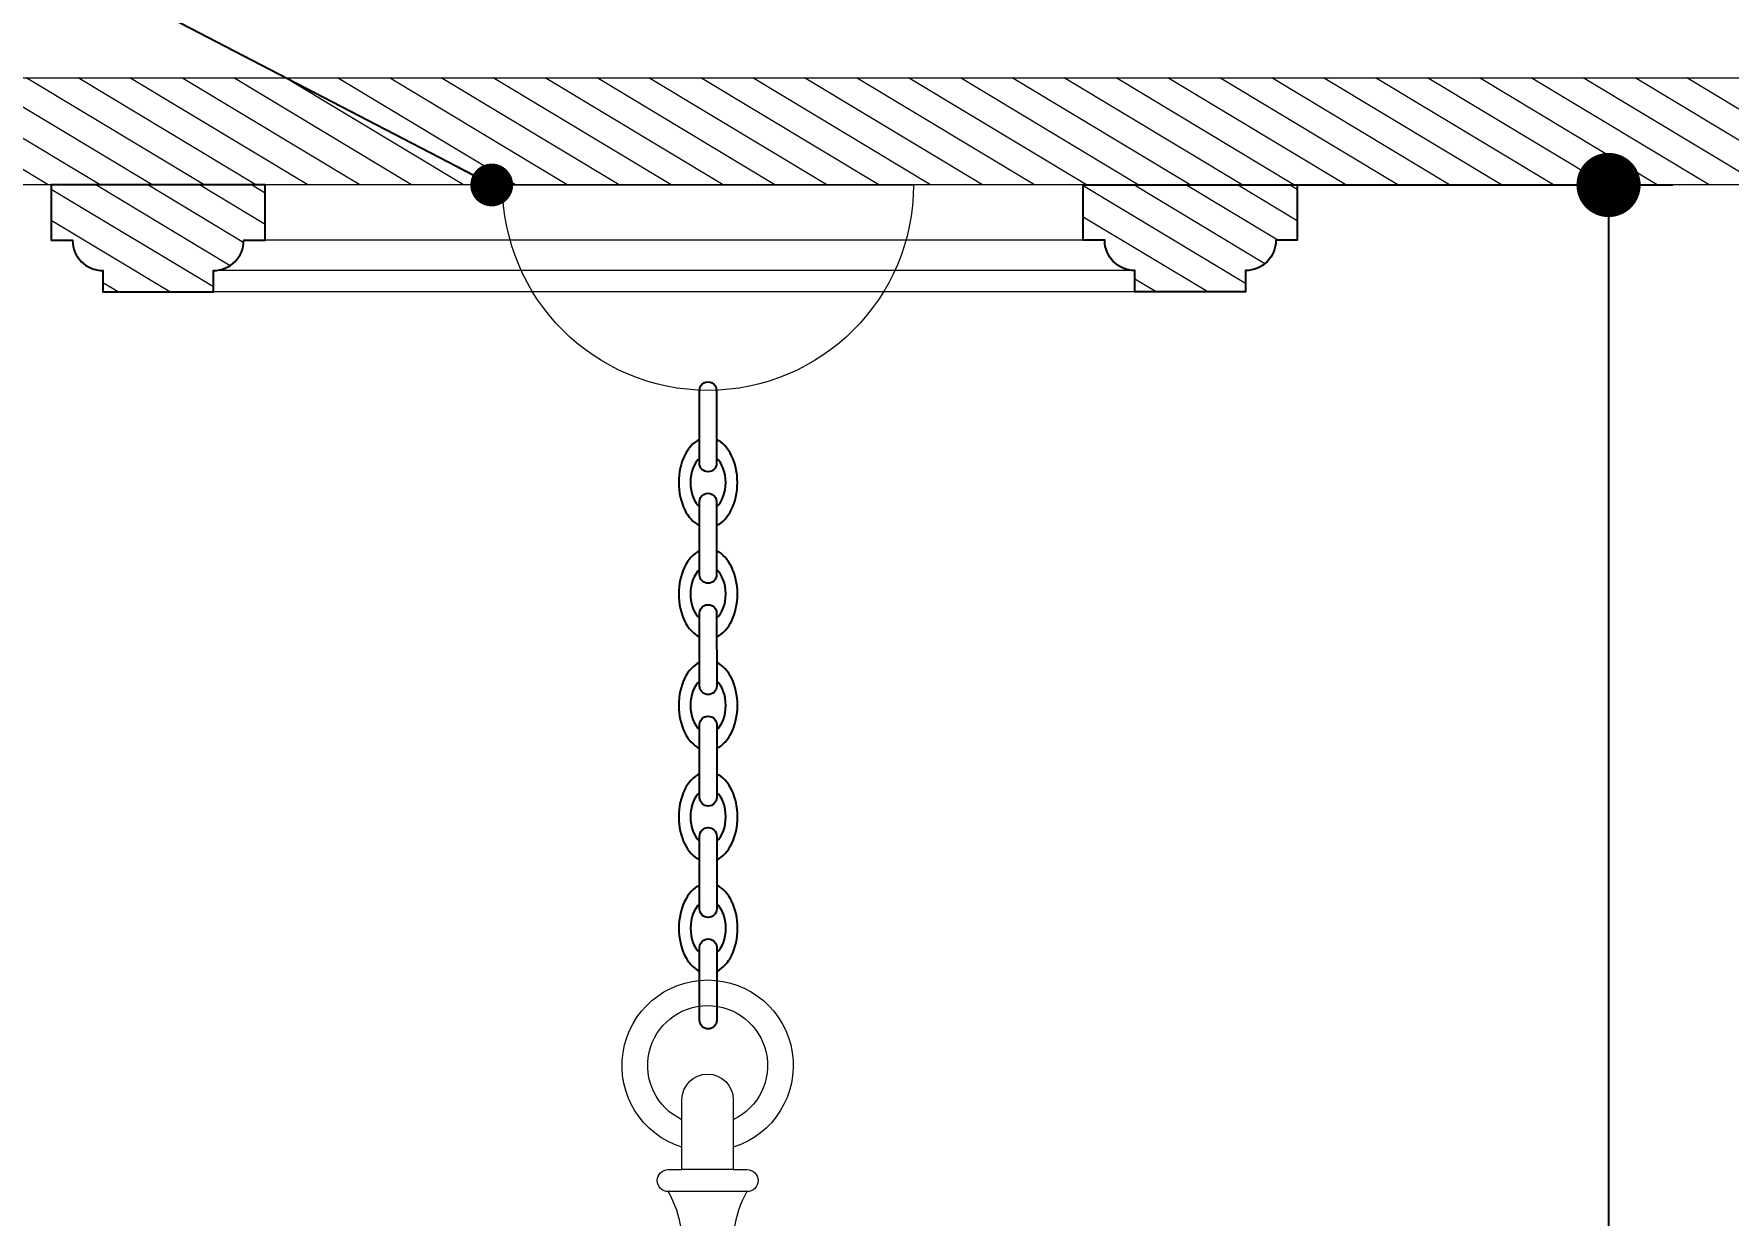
# Model space of a CAD drawing. Header units: inches. Extents: x 230831 to 416194, y 441295 to 526666.
# Drawn here: x 257792.5 to 258188.3, y 452609.5 to 452885.5 of the extents above; entities that cross this region are included whole.
import ezdxf

# ---------------------------------------------------------------- set-up
doc = ezdxf.new("R2010")
doc.units = ezdxf.units.IN
doc.header["$MEASUREMENT"] = 0
for name, color, linetype, lineweight in [('Bronze', 40, 'Continuous', 0), ('CQ gypsum 2', 42, 'Continuous', 0), ('CQ Gypsum Hatch', 8, 'Continuous', 20), ('GRC', 41, 'Continuous', 0)]:
    doc.layers.add(name, color=color, linetype=linetype, lineweight=lineweight)
for name, color, linetype in [('CQ Grg Gypsum', 41, 'Continuous'), ('CQ Light Elevation', 4, 'Continuous'), ('CQ section wall', 3, 'Continuous'), ('CQ SPOT DETAIL DIMENSION', 9, 'Continuous'), ('CQ_callout', 34, 'Continuous'), ('xref grd floor$2$CQ Wall hatch_CHB', 8, 'Continuous')]:
    doc.layers.add(name, color=color, linetype=linetype)
doc.styles.get("Standard").update_dxf_attribs({"font": 'arial.ttf'})
doc.dimstyles.new('chester 15', dxfattribs={"dimscale": 0.15, "dimtxt": 150, "dimasz": 100, "dimexe": 100, "dimexo": 0, "dimgap": 80, "dimtad": 1, "dimdec": 0, "dimzin": 0, "dimdsep": 46, "dimtxsty": 'Standard', "dimblk": 'DOT', "dimcen": 100, "dimclrd": 1, "dimclre": 1, "dimclrt": 3, "dimadec": 0, "dimazin": 0, "dimtfac": 1, "dimtdec": 0, "dimtofl": 0, "dimtmove": 0, "dimatfit": 3, "dimfxl": 1, "dimtolj": 1, "dimtzin": 0, "dimlwd": -1, "dimarcsym": 0})
doc.dimstyles.get("Standard").update_dxf_attribs({"dimtxt": 0.18, "dimasz": 0.18, "dimexe": 0.18, "dimexo": 0.0625, "dimgap": 0.09, "dimtad": 0, "dimtih": 1, "dimtoh": 1, "dimdec": 4, "dimzin": 0, "dimdsep": 46, "dimtxsty": 'Standard', "dimcen": 0.09, "dimadec": 0, "dimazin": 0, "dimtfac": 1, "dimtdec": 4, "dimtofl": 0, "dimtmove": 0, "dimatfit": 3, "dimfxl": 1, "dimtolj": 1, "dimtzin": 0, "dimarcsym": 0})

# ---------------------------------------------------------------- blocks, each defined once
blk = doc.blocks.new('section c and d')
at = {"layer": 'xref grd floor$2$CQ Wall hatch_CHB', "extrusion": (-2.772420434295382e-08, -3.397086406510971e-09, 0.9999999999999997)}
h = blk.add_hatch(dxfattribs=at)
h.set_pattern_fill('AR-CONC', color=256, scale=10, angle=-13.97142328298568, style=0)
h.set_pattern_definition([(36.02857671701432, (-139.3556818018742, 1.243151257490035e-12), (68.08902030313811, -23.40695012282138), [7.5, -82.5]), (341.0285767170143, (-139.3556818018742, 1.243151257490035e-12), (4.696115536243854, 76.34393155101377), [6, -66]), (86.48002117701432, (-133.6815968482897, -1.95057909910514), (72.78513543292053, 52.93698073081792), [6.374019199999999, -70.1142112]), (32.21277671701431, (-134.5269233425438, 19.40832532037465), (99.57057156855136, -41.82951326026698), [11.25, -123.75]), (82.66421220701432, (-126.2293796823606, 15.92253007405553), (114.2200327004979, 71.963769638355), [9.5610342, -105.171376]), (337.2127407070143, (-134.5269233425438, 19.40832532037465), (114.2200326282029, 71.96376960434766), [9, -99.0000001]), (7.028576717014317, (-126.0299502971898, 12.14186476061622), (48.20408439676903, -53.482391937558), [7.5, -82.5]), (312.0285767170143, (-126.0299502971898, 12.14186476061622), (41.11958765836167, 64.49518506525843), [6, -66]), (57.48002145701431, (-122.0129432920685, 7.684998795660059), (89.32367130771905, 11.0127931513372), [6.374019000000001, -70.1142112]), (23.52857671701431, (-139.3556818018742, 1.243151257490035e-12), (9.217332202968066, 32.01097604041664), [0, -65.19999999999999, 0, -67, 0, -66.25]), (353.5285767170143, (-139.3556818018742, 1.243151257490035e-12), (35.05129027384105, 31.92285780031193), [0, -38.2, 0, -63.7, 0, -25.25]), (313.5285767170143, (-160.9959645340905, 5.384065682154374), (51.25843738430945, -15.07725946313946), [0, -25, 0, -78, 0, -103.5]), (303.5285767170143, (-170.7001271942772, 7.798444911819455), (59.01024838598841, -4.365975426402727), [0, -32.5, 0, -51.8, 0, -73.5])])
h.paths.add_polyline_path([(248875.6379114118, 453817.1762365347), (248875.6379114118, 453567.1762365347), (245808.1390208977, 453567.1762365347), (245808.1390208977, 453817.1762365347)])
h.paths.add_polyline_path([(248875.6379114117, 449317.1762365347), (248875.6379114118, 449117.1762365347), (245808.1390208977, 449117.1762365347), (245808.1390208977, 449317.1762365347)])
blk = doc.blocks.new('gf-19 section ceiling c and d')
at = {"layer": 'CQ Gypsum Hatch'}
h = blk.add_hatch(dxfattribs=at)
h.set_pattern_fill('ANSI31', color=256, scale=50, angle=166.0285767170143, style=0)
h.set_pattern_definition([(211.0285767170143, (40770.3055148228, 22438.25428829005), (3.221659560689484, -5.355689467754646), [])])
h.paths.add_polyline_path([(290580.2555056186, 477757.3129620503), (290560.2553744273, 477757.3129620503), (290560.2553744273, 477712.313894068), (290580.2555056186, 477712.313894068)])
h.paths.add_polyline_path([(292014.2551291987, 477757.3130545883), (291994.2549980073, 477757.3130545883), (291994.2549980073, 477712.313986606), (292014.2551291987, 477712.313986606)])
edge = h.paths.add_edge_path()
edge.add_arc((291752.7471168555, 477995.3529881806), 175, 0, 90)
edge.add_line((291752.8011449613, 478170.3529798404), (290821.7400454096, 478170.3521139577))
edge.add_line((291927.747123278, 477757.3138323158), (291927.7471168555, 477995.3529881805))
edge.add_arc((290821.7630173567, 477995.3521154653), 175, 90, 180)
edge.add_line((291994.2551219355, 477757.3138347645), (291927.747123278, 477757.3138323158))
edge.add_line((290646.7630173565, 477995.3521154653), (290646.763010934, 477757.3129596008))
edge.add_line((291994.2551313417, 477732.3138178333), (291994.2551219355, 477757.3138347645))
edge.add_line((290646.763010934, 477757.3129596008), (290580.2550122765, 477757.3129620494))
edge.add_line((291974.2551699805, 477732.3138178333), (291994.2551313417, 477732.3138178333))
edge.add_line((290580.2550122765, 477757.3129620494), (290580.2550028701, 477732.3129451182))
edge.add_line((291974.2551814603, 477712.3138063534), (291974.2551699805, 477732.3138178333))
edge.add_line((290580.2550028701, 477732.3129451182), (290600.2549642314, 477732.3129451182))
edge.add_line((291854.2471168548, 477712.3137449707), (291974.2551814603, 477712.3138063534))
edge.add_line((290600.2549642314, 477732.3129451182), (290600.2549527514, 477712.3129336383))
edge.add_line((291854.2471168548, 477757.3128866703), (291854.2471168548, 477712.3137449707))
edge.add_line((290600.2549527514, 477712.3129336383), (290720.263017357, 477712.3128722555))
edge.add_line((291805.2471168548, 477757.3128866703), (291854.2471168548, 477757.3128866703))
edge.add_line((290720.263017357, 477712.3128722555), (290720.2630173571, 477757.3120139552))
edge.add_arc((291784.2471168549, 477757.3128866702), 21, 0, 90)
edge.add_line((290720.2630173571, 477757.3120139552), (290769.2630173571, 477757.3120139552))
edge.add_line((291784.2471168548, 477787.3128866702), (291784.2471168548, 477778.3128866703))
edge.add_arc((290790.2630173573, 477757.3120139551), 21, 90, 180)
edge.add_arc((291779.3952927669, 477793.4196155958), 7.799508648182383, 90, 308.4673023821645)
edge.add_line((290790.2630173571, 477778.3120139552), (290790.2630173571, 477787.3120139551))
edge.add_line((291779.3952927667, 477804.2191242441), (291779.3952927667, 477801.2191242441))
edge.add_arc((290795.1148414453, 477793.4187428809), 7.799508648181451, 231.5326976178355, 450)
edge.add_arc((291777.2430252191, 477822.1859743472), 18.09530210375607, 205.7714928755903, 276.8309702002142)
edge.add_line((290795.1148414451, 477801.218251529), (290795.1148414451, 477804.2182515291))
edge.add_arc((291810.2235897614, 477835.0775454859), 53.47024035375843, 186.1635720925549, 202.8448179763401)
edge.add_arc((290797.2671089932, 477822.1851016322), 18.09530210375609, 263.1690297997858, 334.2285071244098)
edge.add_arc((291424.7263009643, 477801.7131326919), 333.4821786609713, 4.751447810051713, 6.568657365061795)
edge.add_arc((290764.286544451, 477835.0766727708), 53.4702403537582, 337.1551820236599, 353.8364279007361)
edge.add_arc((291720.3174680364, 477835.7764859581), 35.93479784867265, 6.527251482222313, 25.39668080517357)
edge.add_arc((291149.783833248, 477801.7122599771), 333.4821786609695, 173.4313426349382, 175.2485521899483)
edge.add_arc((291728.4574426022, 477837.4168631438), 27.95025194104338, 29.51902534285031, 91.82174081811998)
edge.add_arc((290854.1926661761, 477835.7756132432), 35.93479784867079, 154.6033191948264, 173.4727485177777)
edge.add_line((291727.5689035773, 477872.8529881787), (291727.5689035773, 477865.3529881787))
edge.add_arc((290846.0526916102, 477837.4159904285), 27.9502519410429, 88.17825918188002, 150.4809746571497)
edge.add_line((291718.5689035773, 477872.8529881785), (291727.5689035773, 477872.8529881787))
edge.add_line((290846.9412306349, 477865.3521154635), (290846.9412306349, 477872.8521154635))
edge.add_line((291718.5689035773, 477895.3529881802), (291718.5689035773, 477872.8529881785))
edge.add_line((290846.9412306349, 477872.8521154635), (290855.9412306349, 477872.8521154635))
edge.add_line((291757.6407549444, 477895.3529881787), (291718.5689035773, 477895.3529881802))
edge.add_line((290855.9412306349, 477872.8521154635), (290855.9412306349, 477895.3521154653))
edge.add_line((291814.2471168549, 477820.3529881787), (291757.6407549444, 477895.3529881787))
edge.add_line((290855.9412306349, 477895.3521154653), (290816.8693792678, 477895.3521154635))
edge.add_line((291902.7471168553, 477820.3529881787), (291814.2471168549, 477820.3529881787))
edge.add_line((290816.8693792678, 477895.3521154635), (290760.2630173571, 477820.3521154636))
edge.add_line((291902.7471168555, 477995.3529881805), (291902.7471168553, 477820.3529881787))
edge.add_line((290760.2630173571, 477820.3521154636), (290671.7630173566, 477820.3521154636))
edge.add_arc((291752.7471168555, 477995.3529881806), 150, 0, 90)
edge.add_line((290671.7630173566, 477820.3521154636), (290671.7630173566, 477995.3521154653))
edge.add_arc((290821.7630173567, 477995.3521154653), 150, 90, 180)
edge.add_line((290821.7149702583, 478145.3521077702), (291753.0815824123, 478145.3526152893))
h = blk.add_hatch(dxfattribs=at)
h.set_pattern_fill('ANSI31', color=256, scale=50, angle=166.0285767170143, style=0)
h.set_pattern_definition([(211.0285767170143, (134772.8663518906, 441448.9070309019), (3.221659560689484, -5.355689467754646), [])])
edge = h.paths.add_edge_path()
edge.add_line((291149.7271230064, 478145.3521051508), (291149.7271230064, 478132.4232321063))
edge.add_line((291149.7271230064, 478132.4232321063), (291154.7271230064, 478132.4232321063))
edge.add_arc((291161.8054325497, 478132.4304738378), 7.078313247718411, 180.0586185869984, 269.9413814130016)
edge.add_line((291161.7981908182, 478125.3521642945), (291161.7981908182, 478120.3521642945))
edge.add_line((291161.7981908182, 478120.3521642945), (291187.6560551945, 478120.3521051508))
edge.add_line((291187.6560551945, 478120.3521051508), (291187.6560551945, 478125.3521051508))
edge.add_arc((291187.648813463, 478132.4304146942), 7.078313247776678, 270.0586185874691, 359.9413814130025)
edge.add_line((291194.7271230064, 478132.4231729627), (291199.7271230063, 478132.4231729627))
edge.add_line((291199.7271230063, 478132.4231729627), (291199.7271230401, 478145.3521051509))
edge.add_line((291199.7271230401, 478145.3521051509), (291149.7271230064, 478145.3521051508))
edge = h.paths.add_edge_path()
edge.add_line((291440.8458450824, 478145.3521051508), (291440.8458450825, 478132.4232321063))
edge.add_line((291440.8458450825, 478132.4232321063), (291435.8458450825, 478132.4232321063))
edge.add_arc((291428.7675355391, 478132.4304738378), 7.078313247834825, 270.05861858699797, 359.94138141300255, ccw=False)
edge.add_line((291428.7747772706, 478125.3521642945), (291428.7747772706, 478120.3521642945))
edge.add_line((291428.7747772706, 478120.3521642945), (291402.9169128943, 478120.3521051508))
edge.add_line((291402.9169128943, 478120.3521051508), (291402.9169128942, 478125.3521051508))
edge.add_arc((291402.9241546257, 478132.4304146941), 7.07831324771847, 180.0586185865268, 269.9413814125304, ccw=False)
edge.add_line((291395.8458450824, 478132.4231729627), (291390.8458450825, 478132.4231729627))
edge.add_line((291390.8458450825, 478132.4231729627), (291390.8458450488, 478145.3521051509))
edge.add_line((291390.8458450488, 478145.3521051509), (291440.8458450824, 478145.3521051508))
at = {"layer": 'CQ Grg Gypsum', "extrusion": (-2.772420434295382e-08, -3.397086406510971e-09, 0.9999999999999997), "elevation": -0.0101549809185406}
for points in [[(291149.7271230062, 478145.3521051508), (291149.7271230062, 478132.4232321063), (291154.7271230063, 478132.4232321062, 0.4136143785872561), (291161.7981908181, 478125.3521642944), (291161.7981908181, 478120.3521642944), (291187.6560551944, 478120.3521051508), (291187.6560551944, 478120.3521051508), (291187.6560551944, 478125.3521051508, 0.4136143785872561), (291194.7271230062, 478132.4231729626), (291199.7271230062, 478132.4231729627), (291199.72712304, 478145.3521051508), (291149.7271230062, 478145.3521051508)], [(291440.8458450823, 478145.3521051508), (291440.8458450824, 478132.4232321063), (291435.8458450824, 478132.4232321063, -0.4136143785872561), (291428.7747772704, 478125.3521642944), (291428.7747772704, 478120.3521642944), (291402.9169128942, 478120.3521051508), (291402.9169128942, 478120.3521051508), (291402.9169128941, 478125.3521051508, -0.4136143785872561), (291395.8458450823, 478132.4231729626), (291390.8458450824, 478132.4231729627), (291390.8458450487, 478145.3521051508), (291440.8458450823, 478145.3521051508)]]:
    blk.add_lwpolyline(points, format="xyb", dxfattribs=at)
at = {"layer": 'GRC', "extrusion": (2.772420434295381e-08, -3.397086406510972e-09, 0.9999999999999997)}
for p, q in [((291752.7996836976, 478170.3529798395, 0.001440178731027683), (290821.738584146, 478170.3521139569, -9.153042794110317e-05)), ((290821.7135089946, 478145.3521077694, -9.161535338886285e-05), (291753.0801211486, 478145.3526152885, 0.00144008602772391))]:
    blk.add_line(p, q, dxfattribs=at)
blk = doc.blocks.new('pendant arabic')
at = {"color": 40, "lineweight": 0}
for p, q in [((31625.42424399193, -8829.496800008896), (31637.42424399193, -8829.496800008901)), ((31622.23758729815, -8834.666681459725), (31640.61090068572, -8834.666681459723))]:
    blk.add_line(p, q, dxfattribs=at)
blk.add_lwpolyline([(31631.42424399194, -8865.992643064059), (31648.09943985246, -8865.992643064059, 0.9120790362210873), (31647.57344148869, -8860.285108075228, -0.3545759320272358), (31638.08395631751, -8853.025345978745, -0.1945492890554493), (31640.61090068572, -8834.666681459723, 1), (31640.61090068572, -8829.496800008896), (31637.42424399193, -8829.496800008896), (31637.42424399194, -8813.21957355413, 1.000000000000303), (31625.42424399193, -8813.219573554128), (31625.42424399193, -8829.496800008896), (31622.23758729815, -8829.496800008897, 1), (31622.23758729815, -8834.666681459725, -0.1945492890554493), (31624.76453166636, -8853.025345978747, -0.3457835556996239), (31615.28203707719, -8860.285116565192, 0.9131920532833884), (31614.74904813141, -8865.992643064063)], format="xyb", close=True, dxfattribs=at)
for radius, start, end in [(20, 287.4576031237195, 252.5423968762669), (14, 295.3769335251678, 244.6230664748173)]:
    blk.add_arc((31631.42424399193, -8805.219573554132), radius, start, end, dxfattribs=at)
blk = doc.blocks.new('pendant light 90cm Ht')
at = {"color": 40, "elevation": 0.0002835950235909814}
for points in [[(-313.2555812687497, 3131.73999110385), (-313.2498907809495, 3148.759120172383, 1.000000000000588), (-317.2498905573739, 3148.760457605733), (-317.2555810451158, 3131.741328537142, 0.9999999999995668), (-313.2555812687497, 3131.739991103792, 0.4470311487342248)], [(-313.2555812687497, 3131.73999110385), (-313.2498907809495, 3148.759120172383, 1.000000000000588), (-317.2498905573739, 3148.760457605733), (-317.2555810451158, 3131.741328537142, 0.9999999999995668), (-313.2555812687497, 3131.739991103792, 0.4470311487342248)], [(-313.2642873776495, 3105.701732519576), (-313.2585968899075, 3122.720861588108, 1.000000000000588), (-317.2585966663319, 3122.722199021458), (-317.2642871540738, 3105.703069952984, 0.9999999999995668), (-313.2642873776495, 3105.701732519576, 0.4470311487342248)], [(-313.2642873776495, 3105.701732519576), (-313.2585968899075, 3122.720861588108, 1.000000000000588), (-317.2585966663319, 3122.722199021458), (-317.2642871540738, 3105.703069952984, 0.9999999999995668), (-313.2642873776495, 3105.701732519576, 0.4470311487342248)], [(-313.2729934865492, 3079.663473935359), (-313.2673029988073, 3096.682603003834, 1.000000000000588), (-317.2673027752899, 3096.683940437184), (-317.2729932629736, 3079.664811368651, 0.9999999999995668), (-313.2729934866074, 3079.663473935243, 0.4470311487342248)], [(-313.2729934865492, 3079.663473935359), (-313.2673029988073, 3096.682603003834, 1.000000000000588), (-317.2673027752899, 3096.683940437184), (-317.2729932629736, 3079.664811368651, 0.9999999999995668), (-313.2729934866074, 3079.663473935243, 0.4470311487342248)], [(-313.2816995953908, 3053.625215351143), (-313.2760091076489, 3070.644344419734, 1.000000000000588), (-317.276008884015, 3070.645681853026), (-317.281699371757, 3053.626552784493, 0.9999999999995668), (-313.2816995953908, 3053.625215351143, 0.4470311487342248)], [(-313.2816995953908, 3053.625215351143), (-313.2760091076489, 3070.644344419734, 1.000000000000588), (-317.276008884015, 3070.645681853026), (-317.281699371757, 3053.626552784493, 0.9999999999995668), (-313.2816995953908, 3053.625215351143, 0.4470311487342248)], [(-313.2904057042324, 3027.586956766927), (-313.2847152165486, 3044.606085835459, 1.000000000000588), (-317.2847149929148, 3044.607423268693), (-317.290405480715, 3027.588294200219, 0.9999999999995668), (-313.2904057042324, 3027.586956766927, 0.4470311487342248)], [(-313.2904057042324, 3027.586956766927), (-313.2847152165486, 3044.606085835459, 1.000000000000588), (-317.2847149929148, 3044.607423268693), (-317.290405480715, 3027.588294200219, 0.9999999999995668), (-313.2904057042324, 3027.586956766927, 0.4470311487342248)], [(-313.2991118132486, 3001.548698182653), (-313.2934213254484, 3018.567827251127, 1.000000000000588), (-317.293421101931, 3018.569164684535), (-317.2991115897312, 3001.550035615945, 0.9999999999995668), (-313.2991118132486, 3001.548698182653, 0.4470311487342248)], [(-313.2991118132486, 3001.548698182653), (-313.2934213254484, 3018.567827251127, 1.000000000000588), (-317.293421101931, 3018.569164684535), (-317.2991115897312, 3001.550035615945, 0.9999999999995668), (-313.2991118132486, 3001.548698182653, 0.4470311487342248)]]:
    blk.add_lwpolyline(points, format="xyb", dxfattribs=at)
at = {"color": 40, "extrusion": (0, 0, -1)}
for centre, major_axis, ratio, start_param, end_param in [((-315.2570889674826, 3127.231095062596, 0.0002835950235909814), (0.003513960527724344, 10.50956442247378), 0.6528239518386072, 3.437394667561093, 5.987383293206163), ((-315.2570889674826, 3127.231095062596, 0.0002835950235909814), (0.003513960527724344, 10.50956442247378), 0.6528239518386072, 0.2958020139707631, 2.84579063961637), ((-315.2657950764988, 3101.19283647838, 0.0002835950235909814), (0.003513960527724344, 10.50956442247378), 0.6528239518386072, 3.437394667561093, 5.987383293206163), ((-315.2657950764988, 3101.19283647838, 0.0002835950235909814), (0.003513960527724344, 10.50956442247378), 0.6528239518386072, 0.2958020139707631, 2.84579063961637), ((-315.2745011852239, 3075.154577894222, 0.0002835950235909814), (0.003513960527724343, 10.50956442247378), 0.6528239518386073, 3.437394667561093, 5.987383293206163), ((-315.2745011852239, 3075.154577894222, 0.0002835950235909814), (0.003513960527724343, 10.50956442247378), 0.6528239518386073, 0.2958020139707631, 2.84579063961637), ((-315.2745011852239, 3075.154577894222, 0.0002835950235909814), (0.002176527235953958, 6.509564646063735), 0.6335507900912246, 3.647898170748014, 5.776879790019371), ((-315.2745011852239, 3075.154577894222, 0.0002835950235909814), (0.002176527235953958, 6.509564646063735), 0.6335507900912246, 0.5063055171605713, 2.635287136425523), ((-315.2832072941237, 3049.116319309947, 0.0002835950235909814), (0.003513960527724343, 10.50956442247378), 0.6528239518386073, 3.437394667561093, 5.987383293206163), ((-315.2832072941237, 3049.116319309947, 0.0002835950235909814), (0.003513960527724343, 10.50956442247378), 0.6528239518386073, 0.2958020139707631, 2.84579063961637), ((-315.2832072941819, 3049.116319309889, 0.0002835950235909814), (0.002176527235953958, 6.509564646063735), 0.6335507900912246, 3.647898170748014, 5.776879790019371), ((-315.2832072941819, 3049.116319309889, 0.0002835950235909814), (0.002176527235953958, 6.509564646063735), 0.6335507900912246, 0.5063055171605713, 2.635287136425523), ((-315.2919134030817, 3023.078060725731, 0.0002835950235909814), (0.003513960527724343, 10.50956442247378), 0.6528239518386073, 3.437394667561093, 5.987383293206163), ((-315.2919134030817, 3023.078060725731, 0.0002835950235909814), (0.003513960527724343, 10.50956442247378), 0.6528239518386073, 0.2958020139707631, 2.84579063961637), ((-315.2919134031399, 3023.078060725731, 0.0002835950235909814), (0.002176527235953958, 6.509564646063735), 0.6335507900912246, 3.647898170748014, 5.776879790019371), ((-315.2919134031399, 3023.078060725731, 0.0002835950235909814), (0.002176527235953958, 6.509564646063735), 0.6335507900912246, 0.5063055171605713, 2.635287136425523)]:
    blk.add_ellipse(centre, major_axis=major_axis, ratio=ratio, start_param=start_param, end_param=end_param, dxfattribs=at)
at = {"color": 40, "extrusion": (0, 0, -0.9999999999999999)}
for centre, start_param, end_param in [((-315.2570889675408, 3127.231095062596, 0.0002835950235909814), 3.647898170748014, 5.776879790019371), ((-315.2570889675408, 3127.231095062596, 0.0002835950235909814), 0.5063055171605713, 2.635287136425523), ((-315.2657950764988, 3101.19283647838, 0.0002835950235909814), 3.647898170748014, 5.776879790019371), ((-315.2657950764988, 3101.19283647838, 0.0002835950235909814), 0.5063055171605713, 2.635287136425523)]:
    blk.add_ellipse(centre, major_axis=(0.002176527235953958, 6.509564646063734), ratio=0.6335507900912248, start_param=start_param, end_param=end_param, dxfattribs=at)
at = {"layer": 'Bronze', "lineweight": 0, "elevation": 0.0002835950235909814}
blk.add_lwpolyline([(-267.2498906687833, 3196.759788888507), (-363.2498906686087, 3196.759788889438, 1), (-267.2498906687833, 3196.759788888507, 26.08147575052249)], format="xyb", dxfattribs=at)
at = {"color": 1}
blk.add_blockref('pendant arabic', (-31946.58561476466, 11796.20810227169, 0.0002835950235909814), dxfattribs=at)
blk = doc.blocks.new('_Dot')
at = {"color": 0, "linetype": 'ByBlock', "lineweight": -2}
blk.add_line((-0.5, 0), (-1, 0), dxfattribs=at)
at = {"color": 0, "linetype": 'ByBlock', "const_width": 0.5}
blk.add_lwpolyline([(-0.25, 0, 1), (0.25, 0, 1)], format="xyb", close=True, dxfattribs=at)
blk = doc.blocks.new('*D225')
at = {"layer": 'CQ SPOT DETAIL DIMENSION', "color": 1, "lineweight": -2, "transparency": 16777216}
for p, q in [((258087.6202192582, 452850.2144474681), (258175.3278770207, 452850.2144474681)), ((258087.6202192583, 449417.1762365346), (258175.3278770207, 449417.1762365346))]:
    blk.add_line(p, q, dxfattribs=at)
at = {"layer": 'CQ SPOT DETAIL DIMENSION', "color": 1, "transparency": 16777216}
blk.add_line((258160.3278770207, 452835.2144474681), (258160.3278770207, 449432.1762365346), dxfattribs=at)
at = {"layer": 'Defpoints', "color": 0, "transparency": 16777216}
for p in [(258087.6202192582, 452850.2144474681, -4.001207462856333e-05), (258087.6202192583, 449417.1762365346, 0.0003254569538466145), (258160.3278770207, 449417.1762365346)]:
    blk.add_point(p, dxfattribs=at)
at = {"layer": 'CQ SPOT DETAIL DIMENSION', "color": 1, "transparency": 16777216, "xscale": 15, "yscale": 15, "zscale": 15}
for p, rotation in [((258160.3278770207, 452850.2144474681), 90), ((258160.3278770207, 449417.1762365346), 270)]:
    blk.add_blockref('_Dot', p, dxfattribs=dict(at, rotation=rotation))
at = {"layer": 'CQ SPOT DETAIL DIMENSION', "color": 3, "transparency": 16777216, "insert": (258136.8323108542, 451133.6953420014), "char_height": 22.5, "attachment_point": 5, "rotation": 90}
blk.add_mtext('\\A1;3433', dxfattribs=at)

msp = doc.modelspace()

# ---------------------------------------------------------------- linework, layer by layer
at = {"layer": 'CQ gypsum 2'}
for p, q in [((258037.6202192583, 452837.2855162781, -3.86697851078152e-05), (257846.5014971821, 452837.2855157782, -3.337117060491185e-05)), ((258049.6912870701, 452830.2144474052, -3.902846689041281e-05), (257834.4304293704, 452830.2144479663, -3.306053088260471e-05)), ((258049.6912870701, 452825.2144474052, -3.904545232244505e-05), (257834.4304293703, 452825.2144479663, -3.307751631463521e-05))]:
    msp.add_line(p, q, dxfattribs=at)

# ---------------------------------------------------------------- block references
at = {"layer": 'CQ Grg Gypsum', "xscale": -1}
msp.add_blockref('gf-19 section ceiling c and d', (549237.3473422646, -25295.1376576827, 0.00041877323878575), dxfattribs=at)
at = {"layer": 'CQ Light Elevation', "extrusion": (-2.772420434295382e-08, -3.397086406510971e-09, 0.9999999999999997), "xscale": -1}
msp.add_blockref('pendant light 90cm Ht', (257634.7006365243, 449653.4555974877, -0.007880414897183063), dxfattribs=at)
at = {"layer": 'CQ section wall'}
msp.add_blockref('section c and d', (10643.94936901977, 0, 0.0002905160519317026), dxfattribs=at)

# ---------------------------------------------------------------- dimensions: what is measured, and where the dimension line sits
at = {"layer": 'CQ SPOT DETAIL DIMENSION', "color": 2}
dim = msp.add_linear_dim(base=(258160.3278770207, 449417.1762365346), p1=(258087.6202192582, 452850.2144474681, -4.001207462856333e-05), p2=(258087.6202192583, 449417.1762365346, 0.0003254569538466145), angle=90, dimstyle='chester 15', dxfattribs=at)
dim.commit()
dim.dimension.update_dxf_attribs({"geometry": '*D225', "text_midpoint": (258136.8323108542, 451133.6953420014)})

# ---------------------------------------------------------------- leaders
at = {"layer": 'CQ_callout'}
msp.add_leader([(257899.4191653417, 452850.2154213122, 0.0003581055442671624), (256939.3103764134, 453349.3356748924, 0.0003581055442671624), (256248.6091795172, 453349.3356748925, 0.0003581055442671624)], dimstyle='Standard', override={"dimasz": 10, "dimldrblk": 'Dot', "dimfxl": 0.1, "dimarcsym": 2}, dxfattribs=at)

doc.saveas('drawing.dxf')
